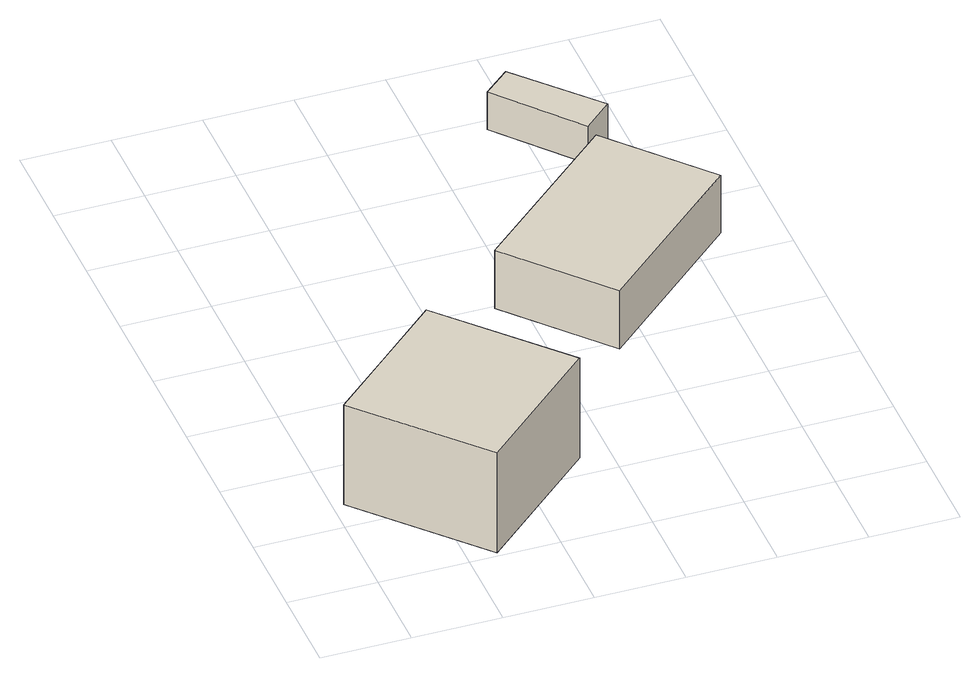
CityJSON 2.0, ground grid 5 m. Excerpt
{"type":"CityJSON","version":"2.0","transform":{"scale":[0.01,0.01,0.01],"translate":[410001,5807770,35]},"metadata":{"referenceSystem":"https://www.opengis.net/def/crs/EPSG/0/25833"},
"CityObjects":{
"building1":{"type":"Building","attributes":{"Gemeindeschluessel":"11000009","BezugspunktDach":"2200","function":"31001_1010","measuredHeight":8.68,"storeysAboveGround":1},"address":[{"country":"Germany","locality":"Berlin","thoroughfareNumber":"11","thoroughfareName":"Abtweilerstraße"}],"geometry":[{"type":"Solid","lod":"1","boundaries":[[[[0,1,2,3,4]],[[5,6,7,8,9]],[[5,9,4,3]],[[6,5,3,2]],[[7,6,2,1]],[[8,7,1,0]],[[9,8,0,4]]]]}]},
"building2":{"type":"Building","attributes":{"Gemeindeschluessel":"11000009","BezugspunktDach":"2200","function":"31001_1010","measuredHeight":4.08,"storeysAboveGround":1},"address":[{"country":"Germany","locality":"Berlin","thoroughfareNumber":"11 (1)","thoroughfareName":"Abtweilerstraße"}],"geometry":[{"type":"Solid","lod":"1","boundaries":[[[[10,11,12,13]],[[14,15,16,17]],[[14,17,13,12]],[[15,14,12,11]],[[16,15,11,10]],[[17,16,10,13]]]]}]},
"building3":{"type":"Building","attributes":{"Gemeindeschluessel":"11000009","BezugspunktDach":"2200","function":"31001_2000","measuredHeight":2.42,"storeysAboveGround":1},"address":[{"country":"Germany","locality":"Berlin","thoroughfareNumber":"11 (2)","thoroughfareName":"Abtweilerstraße"}],"geometry":[{"type":"Solid","lod":"1","boundaries":[[[[18,19,20,21]],[[22,23,24,25]],[[22,25,21,20]],[[23,22,20,19]],[[24,23,19,18]],[[25,24,18,21]]]]}]}
},
"vertices":[
[653,7,670],[1328,620,670],[729,1276,670],[392,970,670],[55,663,670],[392,970,28],[729,1276,28],[1328,620,28],[653,7,28],[55,663,28],
[1845,1436,387],[2669,2185,387],[2186,2727,387],[1360,1983,387],[2186,2727,14],[2669,2185,14],[1845,1436,14],[1360,1983,14],
[2234,2975,253],[2393,3121,253],[1996,3558,253],[1847,3427,253],[1996,3558,12],[2393,3121,12],[2234,2975,12],[1847,3427,12]
]}
